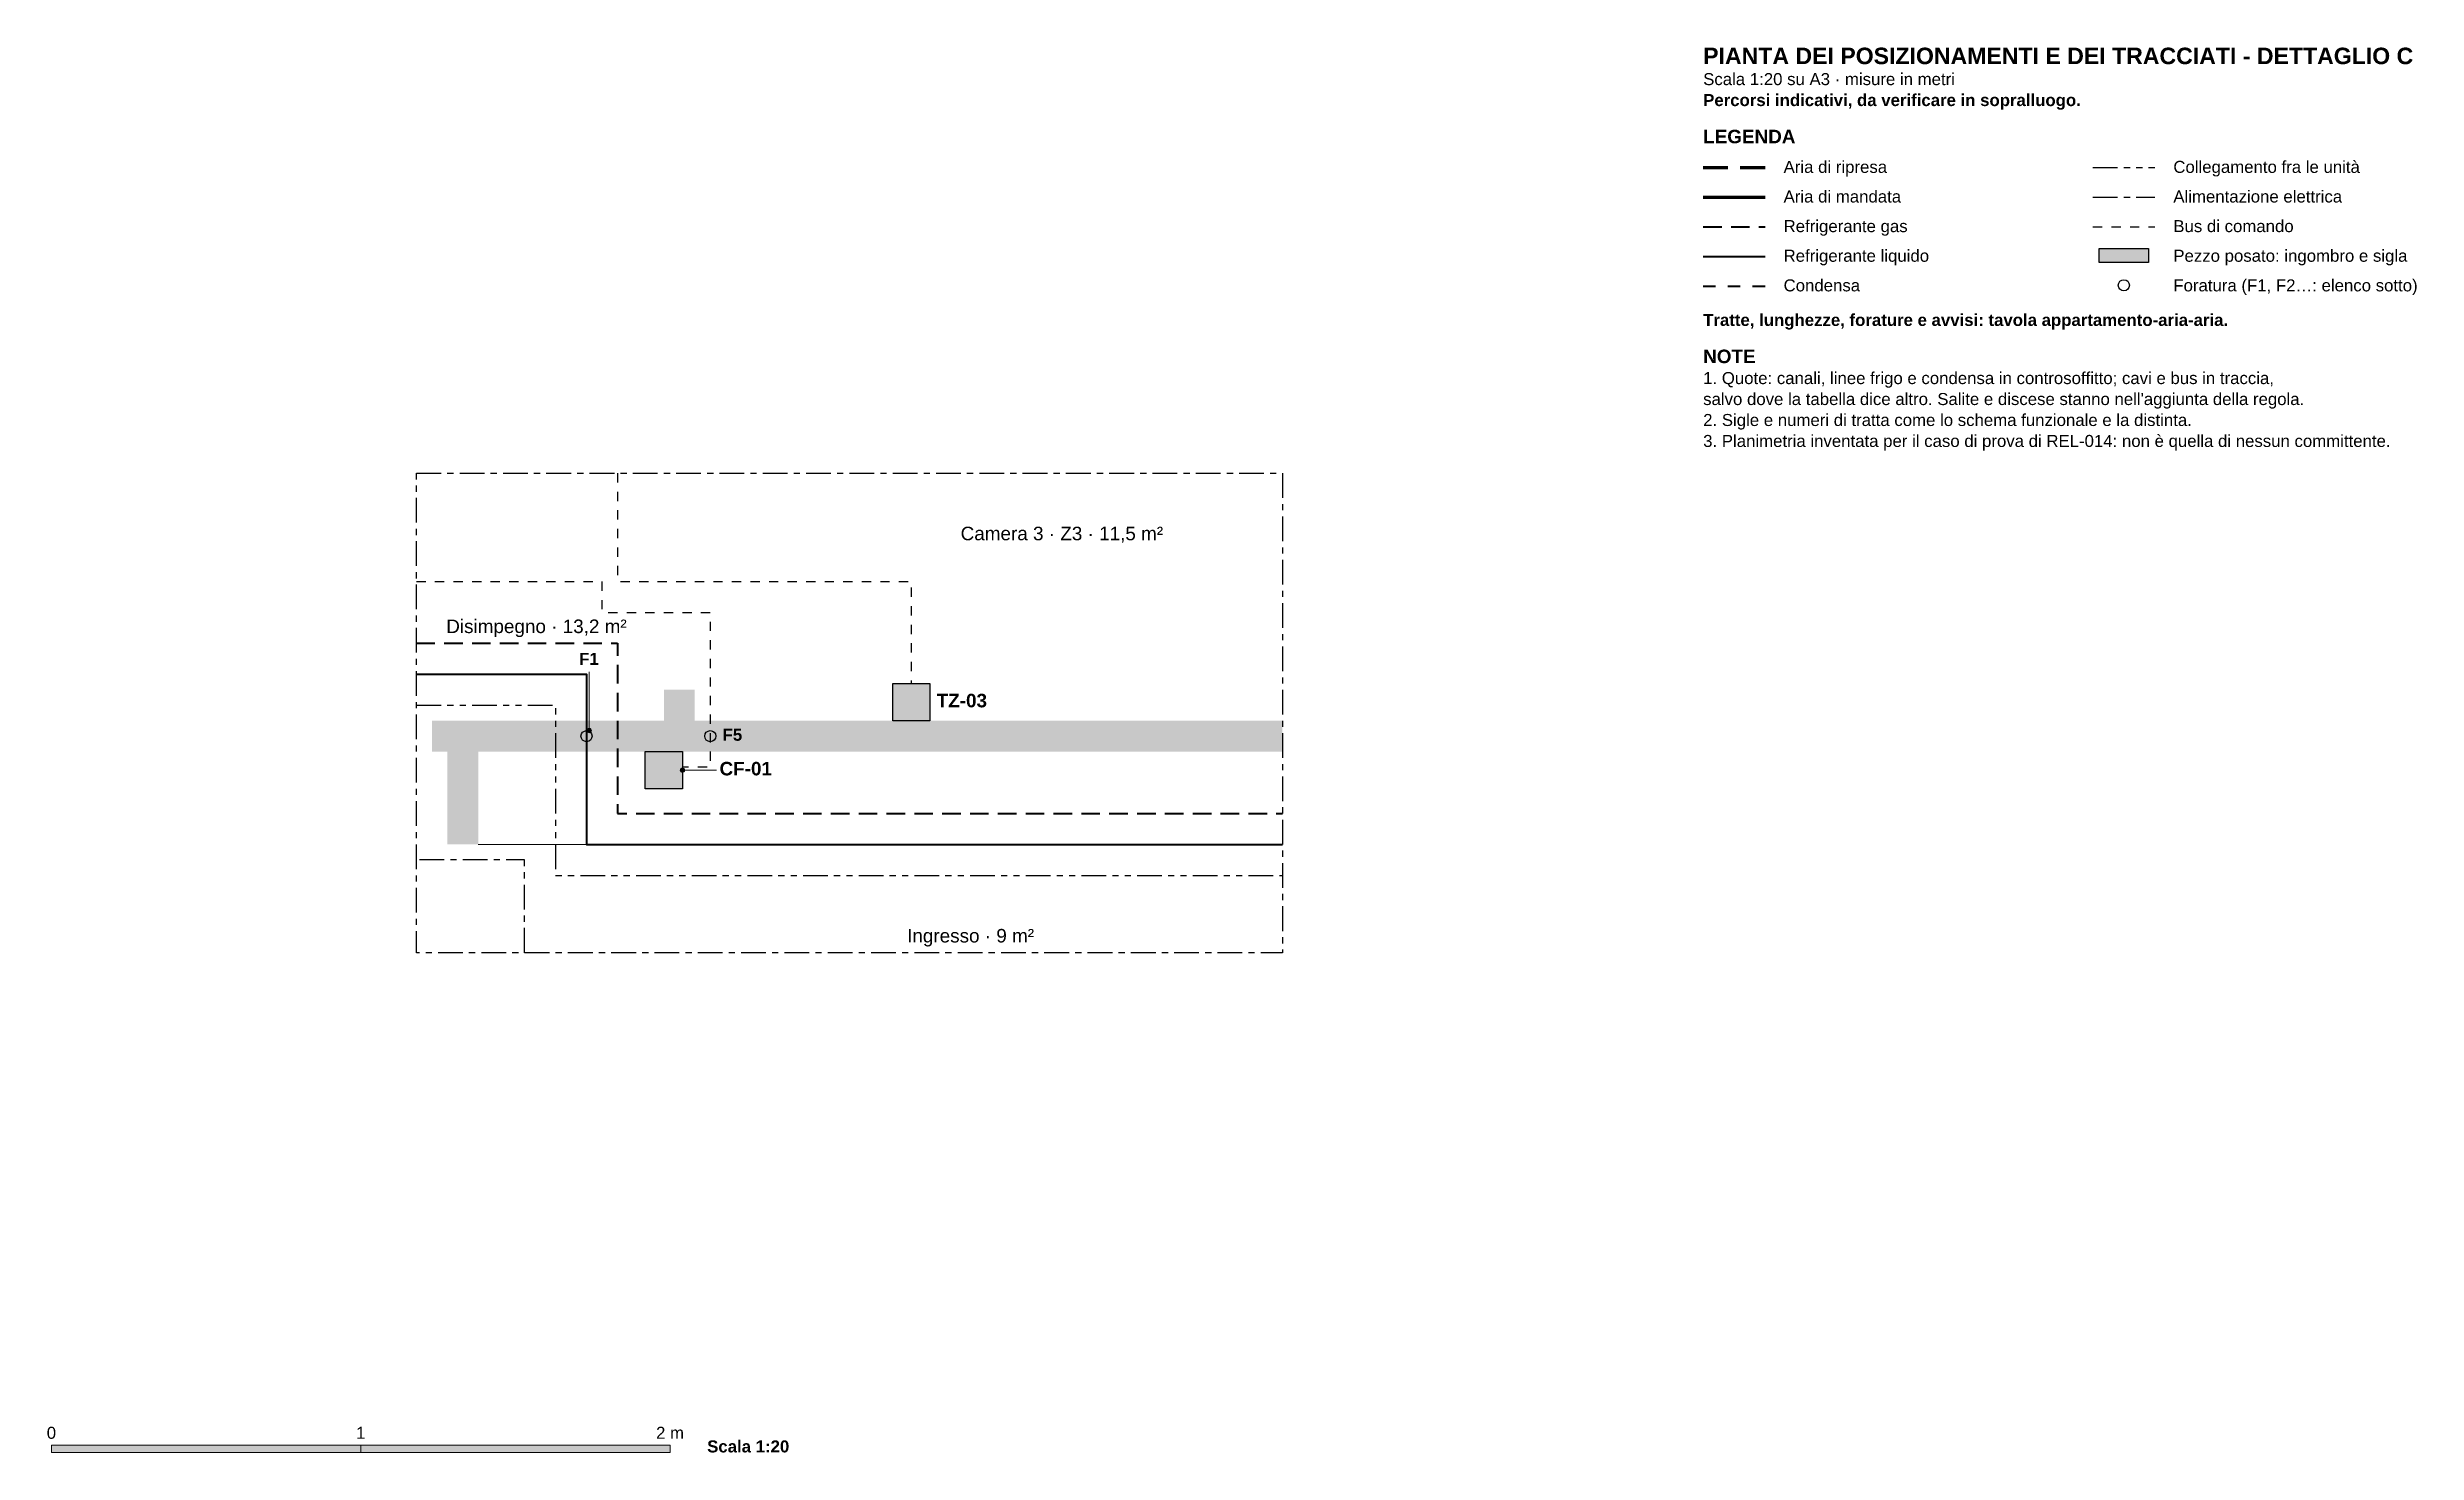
# Model space of a CAD drawing. Header units: millimetres. Extents: x 15 to 398, y 50 to 277.
import ezdxf
from ezdxf.enums import TextEntityAlignment as Align

# ---------------------------------------------------------------- set-up
doc = ezdxf.new("R2010")
doc.units = ezdxf.units.MM
for name, pattern in [('NOVEC_TRATTO_1P5_1P5', [3, 1.5, -1.5]), ('NOVEC_TRATTO_2_2', [4, 2, -2]), ('NOVEC_TRATTO_3_1P5', [4.5, 3, -1.5]), ('NOVEC_TRATTO_4_1_1_1', [7, 4, -1, 1, -1]), ('NOVEC_TRATTO_4_1_1_1_1_1', [9, 4, -1, 1, -1, 1, -1]), ('NOVEC_TRATTO_4_2', [6, 4, -2])]:
    doc.linetypes.add(name, pattern=pattern)
for name, color, linetype, lineweight in [('A-AREA-IDEN', 7, 'Continuous', 18), ('A-DOOR', 7, 'Continuous', 18), ('A-WALL', 7, 'Continuous', 18), ('A-WALL-HOLE', 7, 'Continuous', 18), ('G-ANNO-SCAL', 7, 'Continuous', 18), ('M-ANNO-IDEN', 7, 'Continuous', 18), ('M-ANNO-LEGN', 7, 'Continuous', 18), ('M-EQPM', 7, 'Continuous', 18)]:
    doc.layers.add(name, color=color, linetype=linetype, lineweight=lineweight)
for name, color, linetype, lineweight, true_color in [('E-CTRL-BUS', 160, 'NOVEC_TRATTO_1P5_1P5', 30, 0x2020e0), ('E-POWR-CIRC', 34, 'NOVEC_TRATTO_4_1_1_1', 30, 0x784212), ('E-POWR-LINK', 230, 'NOVEC_TRATTO_4_1_1_1_1_1', 30, 0xe91e63), ('M-REFG-GASS', 205, 'NOVEC_TRATTO_3_1P5', 40, 0x6c3483), ('M-REFG-LIQD', 205, 'Continuous', 40, 0x6c3483)]:
    doc.layers.add(name, color=color, linetype=linetype, lineweight=lineweight, true_color=true_color)
doc.styles.add('NOVEC_ARIAL', font='arial.ttf')
doc.styles.add('NOVEC_ARIAL_GRASSETTO', font='arialbd.ttf')

msp = doc.modelspace()

# ---------------------------------------------------------------- hatches: boundary and pattern name
at = {"layer": 'A-WALL', "true_color": 0xb3b3b3}
h = msp.add_hatch(color=9, dxfattribs=at)
h.dxf.hatch_style = 1
h.paths.add_polyline_path([(120, 173.25), (120, 165.75), (115, 165.75), (115, 173.25)])
h = msp.add_hatch(color=9, dxfattribs=at)
h.dxf.hatch_style = 1
h.paths.add_polyline_path([(77.5, 168.25), (215, 168.25), (215, 163.25), (77.5, 163.25)])
h = msp.add_hatch(color=9, dxfattribs=at)
h.dxf.hatch_style = 1
h.paths.add_polyline_path([(85, 165.75), (85, 148.25), (80, 148.25), (80, 165.75)])
at = {"layer": 'G-ANNO-SCAL', "true_color": 0x000000}
h = msp.add_hatch(color=250, dxfattribs=at)
h.dxf.hatch_style = 1
h.paths.add_polyline_path([(16, 51.2), (66, 51.2), (66, 50), (16, 50)])
at = {"layer": 'G-ANNO-SCAL', "true_color": 0xffffff}
h = msp.add_hatch(color=255, dxfattribs=at)
h.dxf.hatch_style = 1
h.paths.add_polyline_path([(66, 51.2), (116, 51.2), (116, 50), (66, 50)])
at = {"layer": 'M-ANNO-IDEN', "true_color": 0x000000}
h = msp.add_hatch(color=250, dxfattribs=at)
h.dxf.hatch_style = 1
h.paths.add_polyline_path([(102.6, 166.65, 1), (103.3, 166.65, 1)])
h = msp.add_hatch(color=250, dxfattribs=at)
h.dxf.hatch_style = 1
h.paths.add_polyline_path([(117.65, 160.25, 1), (118.35, 160.25, 1)])
at = {"layer": 'M-ANNO-LEGN', "true_color": 0xffffff}
h = msp.add_hatch(color=255, dxfattribs=at)
h.dxf.hatch_style = 1
h.paths.add_polyline_path([(347, 244.53), (355, 244.53), (355, 242.2722), (347, 242.2722)])
at = {"layer": 'M-EQPM', "true_color": 0xffffff}
h = msp.add_hatch(color=255, dxfattribs=at)
h.dxf.hatch_style = 1
h.paths.add_polyline_path([(152, 174.25), (158, 174.25), (158, 168.25), (152, 168.25)])
h = msp.add_hatch(color=255, dxfattribs=at)
h.dxf.hatch_style = 1
h.paths.add_polyline_path([(112, 163.25), (118, 163.25), (118, 157.25), (112, 157.25)])

# ---------------------------------------------------------------- linework, layer by layer
at = {"layer": 'A-DOOR', "color": 251, "linetype": 'Continuous', "lineweight": 18, "true_color": 0x555555, "flags": 128}
msp.add_lwpolyline([(85, 148.25), (130, 148.25)], dxfattribs=at)
at = {"layer": 'A-WALL-HOLE', "color": 250, "lineweight": 25, "true_color": 0x000000}
for centre in [(102.5, 165.75), (122.5, 165.75)]:
    msp.add_circle(centre, 0.9, dxfattribs=at)
at = {"layer": 'E-CTRL-BUS', "color": 160, "linetype": 'NOVEC_TRATTO_1P5_1P5', "lineweight": 30, "true_color": 0x2020e0, "flags": 128}
for points in [[(107.5, 208.25), (107.5, 190.75), (155, 190.75), (155, 174.25)], [(75, 190.75), (105, 190.75), (105, 185.75), (122.5, 185.75), (122.5, 160.75), (118, 160.75)]]:
    msp.add_lwpolyline(points, dxfattribs=at)
at = {"layer": 'E-POWR-CIRC', "color": 34, "linetype": 'NOVEC_TRATTO_4_1_1_1', "lineweight": 30, "true_color": 0x784212, "flags": 128}
msp.add_lwpolyline([(92.5, 130.75), (92.5, 145.75), (75, 145.75)], dxfattribs=at)
at = {"layer": 'E-POWR-LINK', "color": 230, "linetype": 'NOVEC_TRATTO_4_1_1_1_1_1', "lineweight": 30, "true_color": 0xe91e63, "flags": 128}
msp.add_lwpolyline([(75, 170.75), (97.5, 170.75), (97.5, 143.25), (215, 143.25)], dxfattribs=at)
at = {"layer": 'G-ANNO-SCAL', "color": 250, "linetype": 'Continuous', "lineweight": 18, "true_color": 0x000000, "flags": 128}
for points in [[(16, 51.2), (66, 51.2), (66, 50), (16, 50), (16, 51.2)], [(66, 51.2), (116, 51.2), (116, 50), (66, 50), (66, 51.2)]]:
    msp.add_lwpolyline(points, dxfattribs=at)
at = {"layer": 'M-ANNO-IDEN', "color": 250, "linetype": 'NOVEC_TRATTO_4_1_1_1', "lineweight": 25, "true_color": 0x000000, "flags": 128}
msp.add_lwpolyline([(75, 208.25), (215, 208.25), (215, 130.75), (75, 130.75), (75, 208.25)], dxfattribs=at)
at = {"layer": 'M-ANNO-IDEN', "color": 250, "linetype": 'Continuous', "lineweight": 18, "true_color": 0x000000, "flags": 128}
for points in [[(102.95, 166.65), (102.95, 176.15)], [(118, 160.25), (123.5, 160.25)]]:
    msp.add_lwpolyline(points, dxfattribs=at)
at = {"layer": 'M-ANNO-IDEN', "color": 250, "lineweight": 9, "true_color": 0x000000}
for centre in [(102.95, 166.65), (118, 160.25)]:
    msp.add_circle(centre, 0.35, dxfattribs=at)
at = {"layer": 'M-ANNO-LEGN', "color": 134, "linetype": 'NOVEC_TRATTO_4_2', "lineweight": 70, "true_color": 0x148f77, "flags": 128}
msp.add_lwpolyline([(283, 257.62), (293, 257.62)], dxfattribs=at)
at = {"layer": 'M-ANNO-LEGN', "color": 230, "linetype": 'NOVEC_TRATTO_4_1_1_1_1_1', "lineweight": 30, "true_color": 0xe91e63, "flags": 128}
msp.add_lwpolyline([(346, 257.62), (356, 257.62)], dxfattribs=at)
at = {"layer": 'M-ANNO-LEGN', "color": 134, "linetype": 'Continuous', "lineweight": 70, "true_color": 0x148f77, "flags": 128}
msp.add_lwpolyline([(283, 252.8333), (293, 252.8333)], dxfattribs=at)
at = {"layer": 'M-ANNO-LEGN', "color": 34, "linetype": 'NOVEC_TRATTO_4_1_1_1', "lineweight": 30, "true_color": 0x784212, "flags": 128}
msp.add_lwpolyline([(346, 252.8333), (356, 252.8333)], dxfattribs=at)
at = {"layer": 'M-ANNO-LEGN', "color": 205, "linetype": 'NOVEC_TRATTO_3_1P5', "lineweight": 40, "true_color": 0x6c3483, "flags": 128}
msp.add_lwpolyline([(283, 248.0467), (293, 248.0467)], dxfattribs=at)
at = {"layer": 'M-ANNO-LEGN', "color": 160, "linetype": 'NOVEC_TRATTO_1P5_1P5', "lineweight": 30, "true_color": 0x2020e0, "flags": 128}
msp.add_lwpolyline([(346, 248.0467), (356, 248.0467)], dxfattribs=at)
at = {"layer": 'M-ANNO-LEGN', "color": 205, "linetype": 'Continuous', "lineweight": 40, "true_color": 0x6c3483, "flags": 128}
msp.add_lwpolyline([(283, 243.26), (293, 243.26)], dxfattribs=at)
at = {"layer": 'M-ANNO-LEGN', "color": 138, "linetype": 'Continuous', "lineweight": 25, "true_color": 0x1b2631, "flags": 128}
msp.add_lwpolyline([(347, 244.53), (355, 244.53), (355, 242.2722), (347, 242.2722), (347, 244.53)], dxfattribs=at)
at = {"layer": 'M-ANNO-LEGN', "color": 252, "linetype": 'NOVEC_TRATTO_2_2', "lineweight": 40, "true_color": 0x616a6b, "flags": 128}
msp.add_lwpolyline([(283, 238.4733), (293, 238.4733)], dxfattribs=at)
at = {"layer": 'M-ANNO-LEGN', "color": 250, "lineweight": 25, "true_color": 0x000000}
msp.add_circle((351, 238.6144), 0.9, dxfattribs=at)
at = {"layer": 'M-EQPM', "color": 138, "linetype": 'Continuous', "lineweight": 25, "true_color": 0x1b2631, "flags": 128}
for points in [[(152, 174.25), (158, 174.25), (158, 168.25), (152, 168.25), (152, 174.25)], [(112, 163.25), (118, 163.25), (118, 157.25), (112, 157.25), (112, 163.25)]]:
    msp.add_lwpolyline(points, dxfattribs=at)
at = {"layer": 'M-REFG-GASS', "color": 205, "linetype": 'NOVEC_TRATTO_3_1P5', "lineweight": 40, "true_color": 0x6c3483, "flags": 128}
msp.add_lwpolyline([(75, 180.75), (107.5, 180.75), (107.5, 153.25), (215, 153.25)], dxfattribs=at)
at = {"layer": 'M-REFG-LIQD', "color": 205, "linetype": 'Continuous', "lineweight": 40, "true_color": 0x6c3483, "flags": 128}
msp.add_lwpolyline([(75, 175.75), (102.5, 175.75), (102.5, 148.25), (215, 148.25)], dxfattribs=at)

# ---------------------------------------------------------------- texts
at = {"layer": 'A-AREA-IDEN', "color": 159, "true_color": 0x1c2e4a, "style": 'NOVEC_ARIAL'}
for s, p in [('Camera 3 · Z3 · 11,5 m²', (162.974, 197.409)), ('Disimpegno · 13,2 m²', (79.827, 182.409)), ('Ingresso · 9 m²', (154.326, 132.409))]:
    msp.add_text(s, height=2.1844, dxfattribs=at).set_placement(p)
at = {"layer": 'G-ANNO-SCAL', "color": 250, "true_color": 0x000000, "style": 'NOVEC_ARIAL'}
for s, p in [('0', (16, 52.2)), ('1', (66, 52.2)), ('2 m', (116, 52.2))]:
    msp.add_text(s, height=1.9417, dxfattribs=at).set_placement(p, align=Align.CENTER)
at = {"layer": 'G-ANNO-SCAL', "color": 250, "true_color": 0x000000, "style": 'NOVEC_ARIAL_GRASSETTO'}
msp.add_text('Scala 1:20', height=1.9417, dxfattribs=at).set_placement((122, 50))
at = {"layer": 'M-ANNO-IDEN', "color": 250, "true_color": 0x000000, "style": 'NOVEC_ARIAL_GRASSETTO'}
for s, height, p in [('F1', 1.9417, (101.303, 177.271)), ('TZ-03', 2.1844, (159.1, 170.409)), ('F5', 1.9417, (124.5, 165.002)), ('CF-01', 2.1844, (124, 159.409))]:
    msp.add_text(s, height=height, dxfattribs=at).set_placement(p)
at = {"layer": 'M-ANNO-LEGN', "color": 250, "true_color": 0x000000}
for s, height, style, p in [('PIANTA DEI POSIZIONAMENTI E DEI TRACCIATI - DETTAGLIO C', 2.6698, 'NOVEC_ARIAL_GRASSETTO', (283, 274.3433)), ('Scala 1:20 su A3 · misure in metri', 1.9417, 'NOVEC_ARIAL', (283, 270.9567)), ('Percorsi indicativi, da verificare in sopralluogo.', 1.9417, 'NOVEC_ARIAL_GRASSETTO', (283, 267.57)), ('LEGENDA', 2.1844, 'NOVEC_ARIAL_GRASSETTO', (283, 261.56)), ('Aria di ripresa', 1.9417, 'NOVEC_ARIAL', (296, 256.7733)), ('Collegamento fra le unità', 1.9417, 'NOVEC_ARIAL', (359, 256.7733)), ('Aria di mandata', 1.9417, 'NOVEC_ARIAL', (296, 251.9867)), ('Alimentazione elettrica', 1.9417, 'NOVEC_ARIAL', (359, 251.9867)), ('Refrigerante gas', 1.9417, 'NOVEC_ARIAL', (296, 247.2)), ('Bus di comando', 1.9417, 'NOVEC_ARIAL', (359, 247.2)), ('Refrigerante liquido', 1.9417, 'NOVEC_ARIAL', (296, 242.4133)), ('Pezzo posato: ingombro e sigla', 1.9417, 'NOVEC_ARIAL', (359, 242.4133)), ('Condensa', 1.9417, 'NOVEC_ARIAL', (296, 237.6267)), ('Foratura (F1, F2…: elenco sotto)', 1.9417, 'NOVEC_ARIAL', (359, 237.6267)), ('Tratte, lunghezze, forature e avvisi: tavola appartamento-aria-aria.', 1.9417, 'NOVEC_ARIAL_GRASSETTO', (283, 232.04)), ('NOTE', 2.1844, 'NOVEC_ARIAL_GRASSETTO', (283, 226.03)), ('1. Quote: canali, linee frigo e condensa in controsoffitto; cavi e bus in traccia,', 1.9417, 'NOVEC_ARIAL', (283, 222.6433)), ("salvo dove la tabella dice altro. Salite e discese stanno nell'aggiunta della regola.", 1.9417, 'NOVEC_ARIAL', (283, 219.2567)), ('3. Planimetria inventata per il caso di prova di REL-014: non è quella di nessun committente.', 1.9417, 'NOVEC_ARIAL', (283, 212.4833)), ('2. Sigle e numeri di tratta come lo schema funzionale e la distinta.', 1.9417, 'NOVEC_ARIAL', (283, 215.87))]:
    msp.add_text(s, height=height, dxfattribs=dict(at, style=style)).set_placement(p)

doc.saveas('drawing.dxf')
